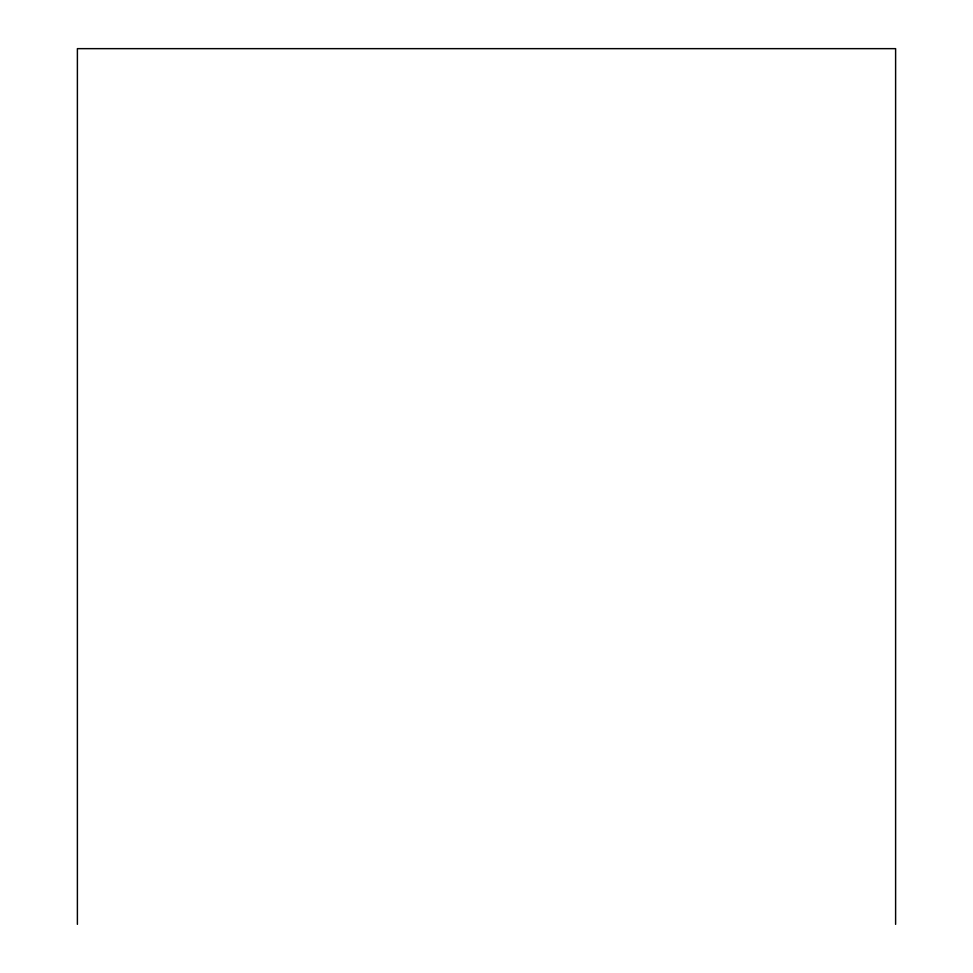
<?xml version="1.0" encoding="UTF-8"?>
<svg xmlns="http://www.w3.org/2000/svg" width="973" height="973" viewBox="0 0 973 973"><rect width="100%" height="100%" fill="white"/><g stroke="black" fill="none" stroke-linecap="round" stroke-linejoin="round"><path stroke-width="1.46" d="M895.61 924.35L895.61 48.65L77.39 48.65L77.39 924.35"/></g></svg>
